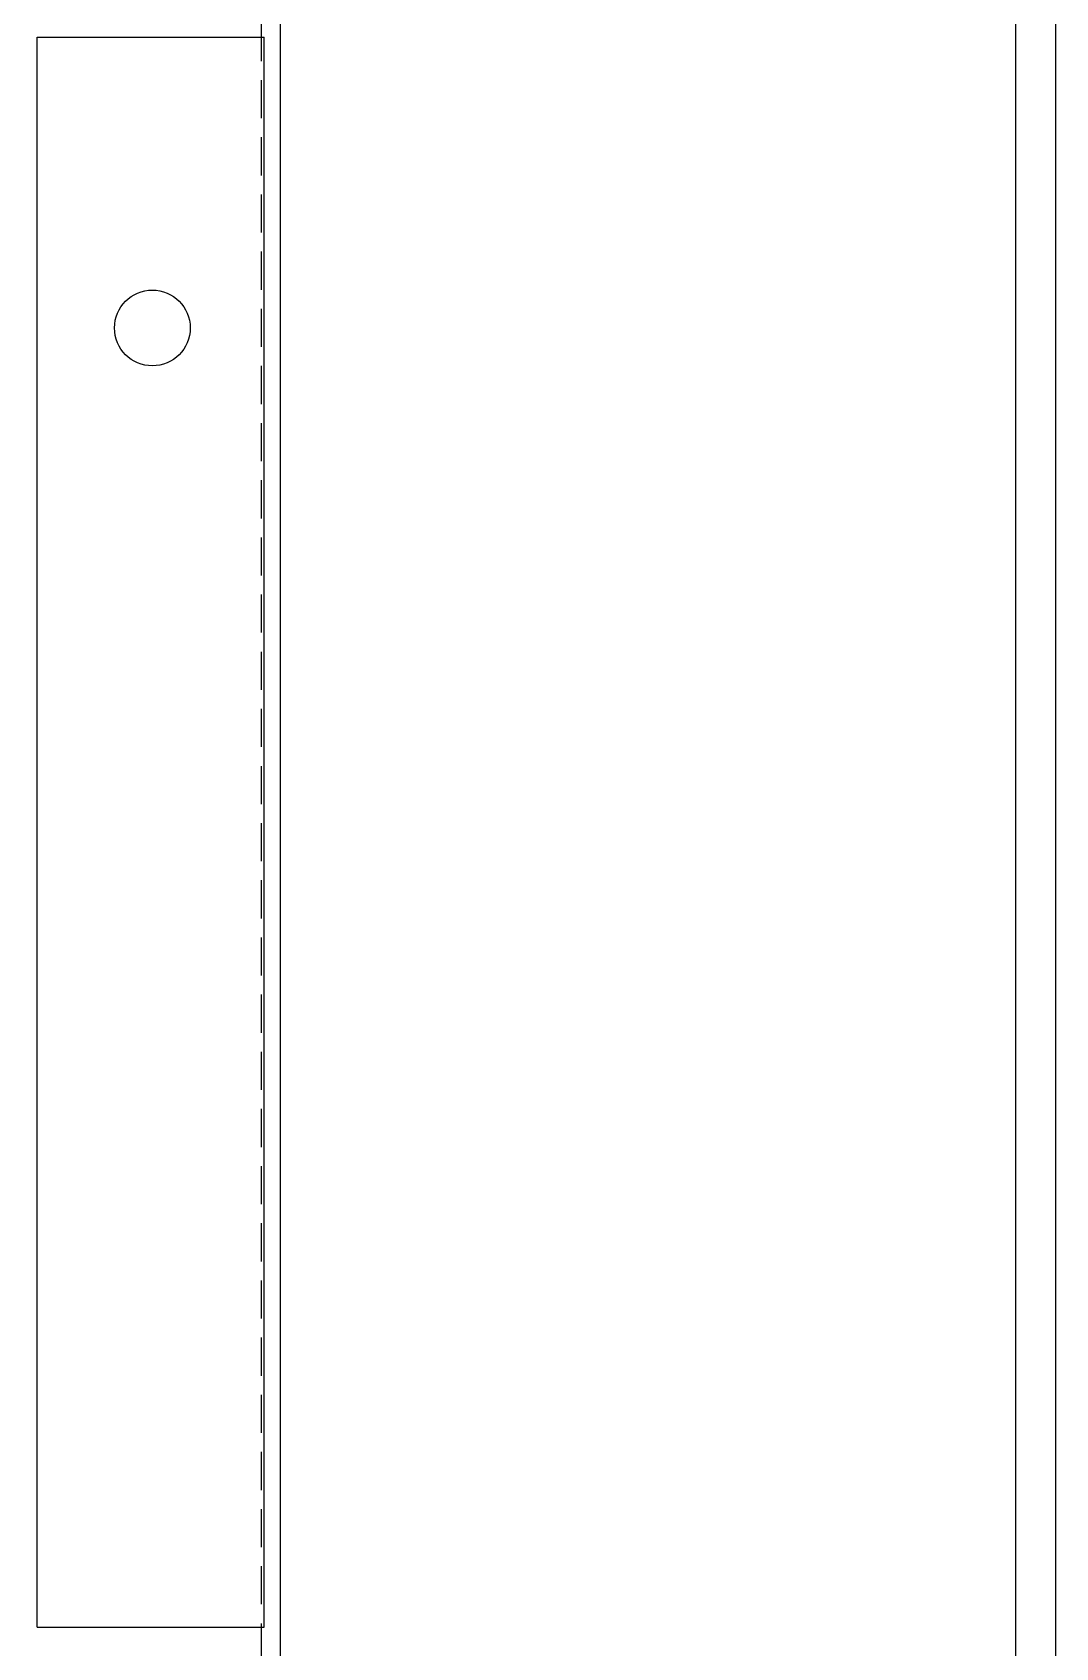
# Model space of a CAD drawing. Header units: inches. Extents: x 0.1 to 89.7, y 0.1 to 57.6.
# Drawn here: x 82.98 to 89.7, y 18.61 to 29.21 of the extents above; entities that cross this region are included whole.
import ezdxf
from ezdxf.enums import TextEntityAlignment as Align

# ---------------------------------------------------------------- set-up
doc = ezdxf.new("R2010")
doc.units = ezdxf.units.IN
doc.header["$MEASUREMENT"] = 0
doc.linetypes.add('HIDDEN', pattern=[0.375, 0.25, -0.125])
for name, color, linetype in [('02___PRT_ALL_AXES', 7, 'Continuous'), ('DEFAULT_2', 8, 'HIDDEN'), ('PSYMS', 7, 'Continuous')]:
    doc.layers.add(name, color=color, linetype=linetype)
doc.styles.add('Fields', font='simplex.shx', dxfattribs={"height": 0.185})

# ---------------------------------------------------------------- blocks, each defined once
blk = doc.blocks.new('RG_Master_Ver_4_2_2')
at = {"color": 3}
blk.add_line((34.15, 0.1939), (34.15, 21.7336), dxfattribs=at)
blk.add_lwpolyline([(0, -0.044), (34.25, -0.044), (34.25, 21.956), (0, 21.956)], close=True, dxfattribs=at)
at = {"style": 'Fields'}
for tag, p in [('DESCRIPTION_3', (13.1158, 1.307)), ('DRN_3', (15.4724, 1.307)), ('CHK_3', (16.5293, 1.307)), ('APP_3', (17.5522, 1.307)), ('DATE_3', (18.8294, 1.307)), ('CUSTOMER', (28.9966, 1.2135)), ('DRAWING_DESC', (32.2295, 1.2455)), ('DESCRIPTION_2', (13.1158, 0.9513)), ('DRN_2', (15.4724, 0.9513)), ('CHK_2', (16.5293, 0.9513)), ('APP_2', (17.5522, 0.9513)), ('DATE_2', (18.8294, 0.9513)), ('SIZE', (30.7145, 0.8944)), ('DRAWING_#', (32.125, 0.8944)), ('REV', (33.5429, 0.8944)), ('PROJECT_#', (28.9813, 0.5809)), ('DESCRIPTION_1', (13.1158, 0.5956)), ('DRN_1', (15.4724, 0.5956)), ('CHK_1', (16.5293, 0.5956)), ('APP_1', (17.5522, 0.5956)), ('DATE_1', (18.8294, 0.5956)), ('DRN_BY', (30.875, 0.5245)), ('CHK_BY', (31.7615, 0.5245)), ('APP_BY', (32.75, 0.5245)), ('SCALE', (33.6518, 0.5245)), ('PROJECT_NAME', (29.021, 0.1759)), ('SHEETNUM', (32.7527, 0.1759)), ('TTL_SHTS', (33.5471, 0.1759))]:
    blk.add_attdef(tag, text='', height=0.125, dxfattribs=at).set_placement(p, align=Align.CENTER)
at = {"style": 'Fields', "flags": 9}
blk.add_attdef('WD_TB', (9.9529, 0.1939), '', height=0.0638, dxfattribs=at)
blk = doc.blocks.new('VDINFF39')
for p, q in [((-0.75, 0), (-0.75, 10.5)), ((-0.75, 10.5), (0.75, 10.5)), ((0.75, 0), (0.75, 10.5)), ((-0.75, 0), (0.75, 0))]:
    blk.add_line(p, q)

msp = doc.modelspace()

# ---------------------------------------------------------------- linework, layer by layer
at = {"color": 3, "linetype": 'Continuous'}
msp.add_line((84.60823, 41.64702), (84.60823, 12.89506), dxfattribs=at)
at = {"layer": '02___PRT_ALL_AXES', "color": 3, "linetype": 'Continuous'}
msp.add_circle((83.76989, 27.27104), 0.2484, dxfattribs=at)
at = {"layer": 'DEFAULT_2', "color": 8, "linetype": 'HIDDEN'}
msp.add_line((84.48403, 41.64702), (84.48403, 12.89506), dxfattribs=at)

# ---------------------------------------------------------------- block references
at = {"xscale": 2.616788321167883, "yscale": 2.616788321167883, "zscale": 2.616788321167883}
msp.add_blockref('RG_Master_Ver_4_2_2', (0.07304, 0.16584), dxfattribs=at)
at = {"layer": 'PSYMS', "xscale": 0.9935880310615606, "yscale": 0.9935880310615606, "zscale": 0.9935880310615606}
msp.add_blockref('VDINFF39', (83.75834, 18.74705), dxfattribs=at)

doc.saveas('drawing.dxf')
